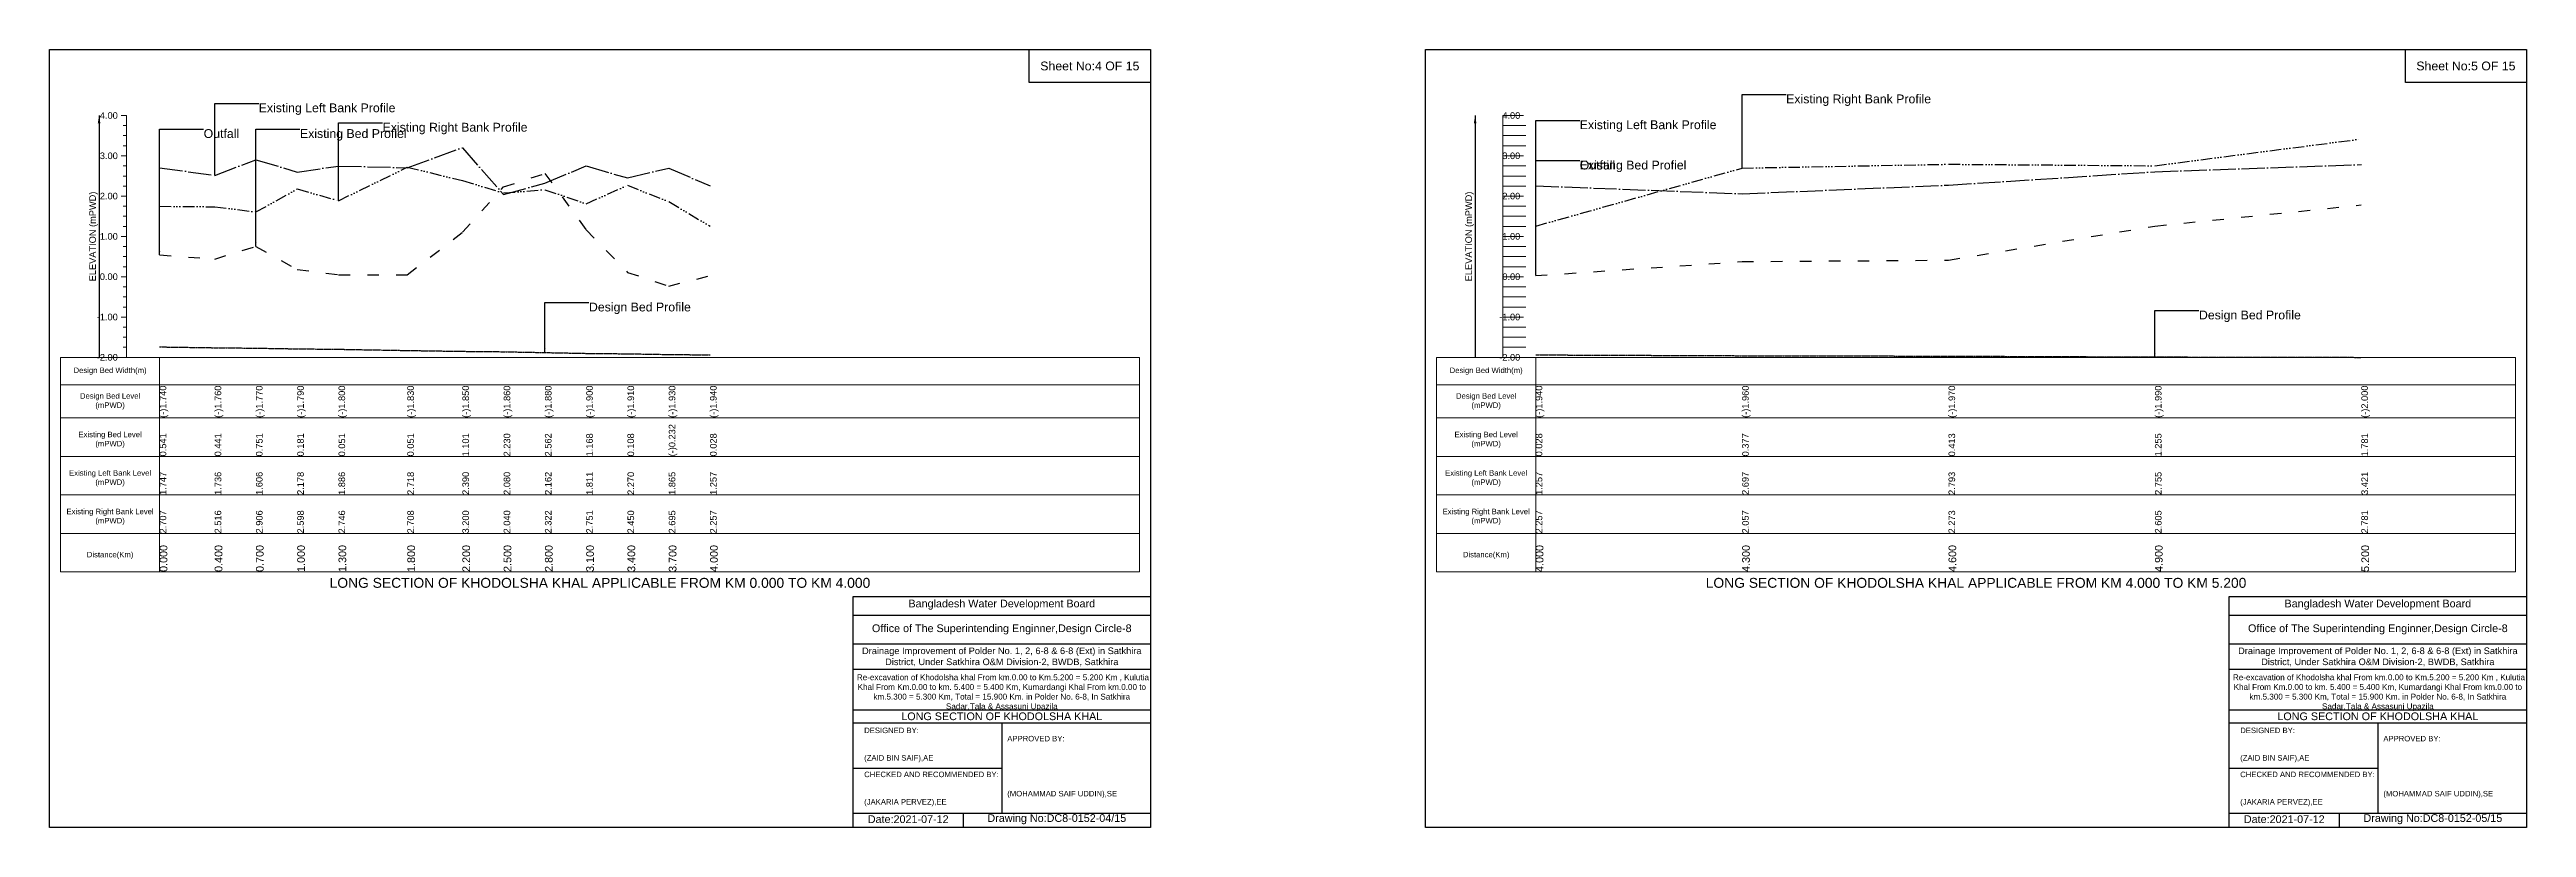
# Model space of a CAD drawing. Header units: inches. Extents: x 91000 to 568000, y -5656 to 0.
# Drawn here: x 130000 to 148000, y -5656 to 0 of the extents above; entities that cross this region are included whole.
import ezdxf

# ---------------------------------------------------------------- set-up
doc = ezdxf.new("R2010")
doc.units = ezdxf.units.IN
doc.header["$LTSCALE"] = 7
doc.header["$MEASUREMENT"] = 0
for name, pattern in [('ACAD_ISO03W100', [30, 12, -18]), ('ACAD_ISO04W100', [30, 24, -3, 0, -3]), ('ACAD_ISO14W100', [24, 12, -3, 0, -3, 0, -3, 0, -3]), ('CENTER', [2, 1.25, -0.25, 0.25, -0.25])]:
    doc.linetypes.add(name, pattern=pattern)
for name, color, linetype, lineweight in [('Design Bed Level Long Section', 7, 'CENTER', 25), ('Existing Bed Level for Long Section', 7, 'ACAD_ISO03W100', 25), ('Existing Left Bank of Long section', 7, 'ACAD_ISO04W100', 25), ('Existing Right Bank of Long Section', 7, 'ACAD_ISO14W100', 25), ('Long Section Border', 7, 'Continuous', 9), ('Long Section Labels', 7, 'Continuous', 9), ('Vscale for Long Section', 7, 'Continuous', 9)]:
    doc.layers.add(name, color=color, linetype=linetype, lineweight=lineweight)
doc.styles.get("Standard").update_dxf_attribs({"font": 'arial.ttf'})
doc.dimstyles.get("Standard").update_dxf_attribs({"dimtxt": 0.18, "dimasz": 0.18, "dimexe": 0.18, "dimexo": 0.0625, "dimgap": 0.09, "dimtad": 0, "dimtih": 1, "dimtoh": 1, "dimdec": 4, "dimzin": 0, "dimdsep": 46, "dimtxsty": 'Standard', "dimcen": 0.09, "dimadec": 0, "dimazin": 0, "dimtfac": 1, "dimtdec": 4, "dimtofl": 0, "dimtmove": 0, "dimatfit": 3, "dimfxl": 1, "dimtolj": 1, "dimtzin": 0, "dimarcsym": 0})

msp = doc.modelspace()

# ---------------------------------------------------------------- linework, layer by layer
for points in [[(130000, 0), (138000, 0), (138000, -5656), (130000, -5656)], [(137120, 0), (138000, 0), (138000, -240), (137120, -240)], [(140000, 0), (148000, 0), (148000, -5656), (140000, -5656)], [(147120, 0), (148000, 0), (148000, -240), (147120, -240)]]:
    msp.add_lwpolyline(points, close=True)
for points in [[(135840, -5656), (135840, -3976), (138000, -3976)], [(135840, -4112), (138000, -4112)], [(145840, -5656), (145840, -3976), (148000, -3976)], [(145840, -4112), (148000, -4112)], [(135840, -4320), (138000, -4320)], [(145840, -4320), (148000, -4320)], [(135840, -4504), (138000, -4504)], [(145840, -4504), (148000, -4504)], [(135840, -4800), (138000, -4800)], [(145840, -4800), (148000, -4800)], [(135840, -4896), (138000, -4896)], [(136920, -4896), (136920, -5552)], [(145840, -4896), (148000, -4896)], [(146920, -4896), (146920, -5552)], [(135840, -5224), (136920, -5224)], [(145840, -5224), (146920, -5224)], [(135840, -5552), (138000, -5552)], [(136640, -5552), (136640, -5656)], [(145840, -5552), (148000, -5552)], [(146640, -5552), (146640, -5656)]]:
    msp.add_lwpolyline(points)
at = {"layer": 'Design Bed Level Long Section'}
for points in [[(130800, -2162), (131200, -2168), (131500, -2171), (131800, -2176), (132100, -2179), (132600, -2188), (133000, -2194), (133300, -2197), (133600, -2203), (133900, -2209), (134200, -2212), (134500, -2217), (134800, -2220)], [(140800, -2220), (142300, -2226), (143800, -2229), (145300, -2235), (146800, -2238)]]:
    msp.add_lwpolyline(points, dxfattribs=at)
at = {"layer": 'Existing Bed Level for Long Section'}
for points in [[(130800, -1493), (131200, -1523), (131500, -1432), (131800, -1599), (132100, -1637), (132600, -1637), (133000, -1329), (133300, -999), (133600, -901), (133900, -1310), (134200, -1620), (134500, -1720), (134800, -1644)], [(140800, -1644), (142300, -1542), (143800, -1531), (145300, -1284), (146800, -1130)]]:
    msp.add_lwpolyline(points, dxfattribs=at)
at = {"layer": 'Existing Left Bank of Long section'}
for points in [[(130800, -859), (131200, -915), (131500, -801), (131800, -891), (132100, -847), (132600, -859), (133000, -714), (133300, -1054), (133600, -972), (133900, -846), (134200, -934), (134500, -862), (134800, -991)], [(140800, -991), (142300, -1049), (143800, -986), (145300, -889), (146800, -837)]]:
    msp.add_lwpolyline(points, dxfattribs=at)
at = {"layer": 'Existing Right Bank of Long Section'}
for points in [[(140800, -1284), (142300, -862), (143800, -834), (145300, -845), (146800, -650)], [(130800, -1140), (131200, -1143), (131500, -1181), (131800, -1014), (132100, -1099), (132600, -856), (133000, -952), (133300, -1043), (133600, -1019), (133900, -1121), (134200, -987), (134500, -1106), (134800, -1284)]]:
    msp.add_lwpolyline(points, dxfattribs=at)
at = {"layer": 'Long Section Border'}
for points in [[(130080, -2238), (137920, -2238), (137920, -3798), (130080, -3798)], [(140080, -2238), (147920, -2238), (147920, -3798), (140080, -3798)]]:
    msp.add_lwpolyline(points, close=True, dxfattribs=at)
for points in [[(130800, -2238), (130800, -3798)], [(140800, -2238), (140800, -3798)], [(130080, -2438), (137920, -2438)], [(140080, -2438), (147920, -2438)], [(130080, -2678), (137920, -2678)], [(140080, -2678), (147920, -2678)], [(130080, -2958), (137920, -2958)], [(140080, -2958), (147920, -2958)], [(130080, -3238), (137920, -3238)], [(140080, -3238), (147920, -3238)], [(130080, -3518), (137920, -3518)], [(140080, -3518), (147920, -3518)]]:
    msp.add_lwpolyline(points, dxfattribs=at)
at = {"layer": 'Vscale for Long Section'}
for points in [[(130560, -480), (130520, -480)], [(130560, -2238), (130560, -1945), (130560, -1652), (130560, -1359), (130560, -1066), (130560, -773), (130560, -480)], [(140560, -2238), (140560, -1945), (140560, -1652), (140560, -1359), (140560, -1066), (140560, -773), (140560, -480)], [(140560, -480), (140712, -480)], [(130560, -553), (130536, -553)], [(130560, -626), (130536, -626)], [(130560, -700), (130536, -700)], [(140560, -553), (140728, -553)], [(140560, -626), (140728, -626)], [(140560, -700), (140728, -700)], [(130560, -773), (130520, -773)], [(130560, -846), (130536, -846)], [(140560, -773), (140712, -773)], [(140560, -846), (140728, -846)], [(130560, -1066), (130520, -1066)], [(130560, -920), (130536, -920)], [(130560, -993), (130536, -993)], [(140560, -920), (140728, -920)], [(140560, -993), (140728, -993)], [(140560, -1066), (140712, -1066)], [(130560, -1139), (130536, -1139)], [(130560, -1212), (130536, -1212)], [(140560, -1139), (140728, -1139)], [(140560, -1212), (140728, -1212)], [(130560, -1359), (130520, -1359)], [(130560, -1286), (130536, -1286)], [(130560, -1432), (130536, -1432)], [(140560, -1286), (140728, -1286)], [(140560, -1359), (140712, -1359)], [(140560, -1432), (140728, -1432)], [(130560, -1506), (130536, -1506)], [(130560, -1579), (130536, -1579)], [(140560, -1506), (140728, -1506)], [(140560, -1579), (140728, -1579)], [(130560, -1652), (130520, -1652)], [(130560, -1725), (130536, -1725)], [(130560, -1798), (130536, -1798)], [(140560, -1652), (140712, -1652)], [(140560, -1725), (140728, -1725)], [(140560, -1798), (140728, -1798)], [(130560, -1945), (130520, -1945)], [(130560, -1872), (130536, -1872)], [(140560, -1872), (140728, -1872)], [(140560, -1945), (140712, -1945)], [(130560, -2018), (130536, -2018)], [(130560, -2092), (130536, -2092)], [(140560, -2018), (140728, -2018)], [(140560, -2092), (140728, -2092)], [(130560, -2238), (130520, -2238)], [(130560, -2165), (130536, -2165)], [(140560, -2165), (140728, -2165)], [(140560, -2238), (140712, -2238)]]:
    msp.add_lwpolyline(points, dxfattribs=at)

# ---------------------------------------------------------------- texts
at = {"attachment_point": 5}
for s, insert, char_height in [('Sheet No:4 OF 15', (137560, -120), 64), ('Sheet No:5 OF 15', (147560, -120), 64), ('Bangladesh Water Development Board', (136920, -4036), 56), ('Bangladesh Water Development Board', (146920, -4036), 56), ('Office of The Superintending Enginner,Design Circle-8', (136920, -4216), 56), ('Office of The Superintending Enginner,Design Circle-8', (146920, -4216), 56)]:
    msp.add_mtext(s, dxfattribs=dict(at, insert=insert, char_height=char_height))
for s, insert, char_height, width, attachment_point in [('Drainage Improvement of Polder No. 1, 2, 6-8 & 6-8 (Ext) in Satkhira District, Under Satkhira O&M Division-2, BWDB, Satkhira', (136920, -4416), 48, 2240, 5), ('Drainage Improvement of Polder No. 1, 2, 6-8 & 6-8 (Ext) in Satkhira District, Under Satkhira O&M Division-2, BWDB, Satkhira', (146920, -4416), 48, 2240, 5), (' Re-excavation of Khodolsha khal From km.0.00 to Km.5.200 = 5.200 Km , Kulutia Khal From Km.0.00 to km. 5.400 = 5.400 Km, Kumardangi Khal From km.0.00 to km.5.300 = 5.300 Km, Total = 15.900 Km. in Polder No. 6-8, In Satkhira Sadar,Tala & Assasuni Upazila', (136920, -4676), 42.152, 2160, 5), (' Re-excavation of Khodolsha khal From km.0.00 to Km.5.200 = 5.200 Km , Kulutia Khal From Km.0.00 to km. 5.400 = 5.400 Km, Kumardangi Khal From km.0.00 to km.5.300 = 5.300 Km, Total = 15.900 Km. in Polder No. 6-8, In Satkhira Sadar,Tala & Assasuni Upazila', (146920, -4676), 42.152, 2160, 5), ('LONG SECTION OF KHODOLSHA KHAL', (136920, -4848), 56, 2240, 5), ('LONG SECTION OF KHODOLSHA KHAL', (146920, -4848), 56, 2240, 5), ('DESIGNED BY:^J^J^J(ZAID BIN SAIF),AE', (135920, -5056), 40, 1120, 4), ('APPROVED BY:^J^J^J^J^J^J(MOHAMMAD SAIF UDDIN),SE', (136960, -5216), 40, 1120, 4), ('DESIGNED BY:^J^J^J(ZAID BIN SAIF),AE', (145920, -5056), 40, 1120, 4), ('APPROVED BY:^J^J^J^J^J^J(MOHAMMAD SAIF UDDIN),SE', (146960, -5216), 40, 1120, 4), ('CHECKED AND RECOMMENDED BY:^J^J^J(JAKARIA PERVEZ),EE', (135920, -5376), 40, 1120, 4), ('CHECKED AND RECOMMENDED BY:^J^J^J(JAKARIA PERVEZ),EE', (145920, -5376), 40, 1120, 4), ('Date:2021-07-12', (136240, -5596), 56, 1120, 5), ('Drawing No:DC8-0152-04/15', (137320, -5596), 56, 1760, 5), ('Date:2021-07-12', (146240, -5596), 56, 1120, 5), ('Drawing No:DC8-0152-05/15', (147320, -5596), 56, 1760, 5)]:
    msp.add_mtext(s, dxfattribs=dict(insert=insert, char_height=char_height, width=width, attachment_point=attachment_point))
at = {"layer": 'Long Section Border', "attachment_point": 5}
for s, insert, char_height in [('Design Bed Width(m)', (130440, -2338), 40), ('Design Bed Width(m)', (140440, -2338), 40), ('Design Bed Level^J(mPWD)', (130440, -2558), 40), ('Design Bed Level^J(mPWD)', (140440, -2558), 40), ('Existing Bed Level^J(mPWD)', (130440, -2838), 40), ('Existing Bed Level^J(mPWD)', (140440, -2838), 40), ('Existing Left Bank Level^J(mPWD)', (130440, -3118), 40), ('Existing Left Bank Level^J(mPWD)', (140440, -3118), 40), ('Existing Right Bank Level^J(mPWD)', (130440, -3398), 40), ('Existing Right Bank Level^J(mPWD)', (140440, -3398), 40), ('Distance(Km)', (130440, -3678), 40), ('Distance(Km)', (140440, -3678), 40), ('LONG SECTION OF KHODOLSHA KHAL APPLICABLE FROM KM 0.000 TO KM 4.000', (134000, -3878), 72), ('LONG SECTION OF KHODOLSHA KHAL APPLICABLE FROM KM 4.000 TO KM 5.200', (144000, -3878), 72)]:
    msp.add_mtext(s, dxfattribs=dict(at, insert=insert, char_height=char_height))
at = {"layer": 'Long Section Labels', "char_height": 64, "attachment_point": 1}
for s, insert in [('Existing Right Bank Profile', (142620, -327)), ('Existing Left Bank Profile', (131520, -392)), ('Existing Right Bank Profile', (132420, -533)), ('Existing Left Bank Profile', (141120, -515)), ('Outfall', (131120, -579)), ('Existing Bed Profiel', (131820, -579)), ('Outfall', (141120, -808)), ('Existing Bed Profiel', (141120, -808)), ('Design Bed Profile', (133920, -1840)), ('Design Bed Profile', (145620, -1898))]:
    msp.add_mtext(s, dxfattribs=dict(at, insert=insert))
at = {"layer": 'Vscale for Long Section', "char_height": 48, "attachment_point": 6}
for s, insert in [('4.00', (130496, -480)), ('4.00', (140688, -480)), ('3.00', (130496, -773)), ('3.00', (140688, -773)), ('2.00', (130496, -1066)), ('2.00', (140688, -1066)), ('1.00', (130496, -1359)), ('1.00', (140688, -1359)), ('0.00', (130496, -1652)), ('0.00', (140688, -1652)), ('-1.00', (130496, -1945)), ('-1.00', (140688, -1945)), ('-2.00', (130496, -2238)), ('-2.00', (140688, -2238))]:
    msp.add_mtext(s, dxfattribs=dict(at, insert=insert))
at = {"layer": 'Vscale for Long Section', "rotation": 90}
for s, insert, char_height, attachment_point in [('ELEVATION (mPWD)', (130320, -1359), 48, 5), ('ELEVATION (mPWD)', (140320, -1359), 48, 5), ('(-)1.740', (130800, -2678), 48, 1), ('(-)1.760', (131200, -2678), 48, 1), ('(-)1.770', (131500, -2678), 48, 1), ('(-)1.790', (131800, -2678), 48, 1), ('(-)1.800', (132100, -2678), 48, 1), ('(-)1.830', (132600, -2678), 48, 1), ('(-)1.850', (133000, -2678), 48, 1), ('(-)1.860', (133300, -2678), 48, 1), ('(-)1.880', (133600, -2678), 48, 1), ('(-)1.900', (133900, -2678), 48, 1), ('(-)1.910', (134200, -2678), 48, 1), ('(-)1.930', (134500, -2678), 48, 1), ('(-)1.940', (134800, -2678), 48, 1), ('(-)1.940', (140800, -2678), 48, 1), ('(-)1.960', (142300, -2678), 48, 1), ('(-)1.970', (143800, -2678), 48, 1), ('(-)1.990', (145300, -2678), 48, 1), ('(-)2.000', (146800, -2678), 48, 1), ('0.541', (130800, -2958), 48, 1), ('0.441', (131200, -2958), 48, 1), ('0.751', (131500, -2958), 48, 1), ('0.181', (131800, -2958), 48, 1), ('0.051', (132100, -2958), 48, 1), ('0.051', (132600, -2958), 48, 1), ('1.101', (133000, -2958), 48, 1), ('2.230', (133300, -2958), 48, 1), ('2.562', (133600, -2958), 48, 1), ('1.168', (133900, -2958), 48, 1), ('0.108', (134200, -2958), 48, 1), ('(-)0.232', (134500, -2958), 48, 1), ('0.028', (134800, -2958), 48, 1), ('0.028', (140800, -2958), 48, 1), ('0.377', (142300, -2958), 48, 1), ('0.413', (143800, -2958), 48, 1), ('1.255', (145300, -2958), 48, 1), ('1.781', (146800, -2958), 48, 1), ('1.747', (130800, -3238), 48, 1), ('1.736', (131200, -3238), 48, 1), ('1.606', (131500, -3238), 48, 1), ('2.178', (131800, -3238), 48, 1), ('1.886', (132100, -3238), 48, 1), ('2.718', (132600, -3238), 48, 1), ('2.390', (133000, -3238), 48, 1), ('2.080', (133300, -3238), 48, 1), ('2.162', (133600, -3238), 48, 1), ('1.811', (133900, -3238), 48, 1), ('2.270', (134200, -3238), 48, 1), ('1.865', (134500, -3238), 48, 1), ('1.257', (134800, -3238), 48, 1), ('1.257', (140800, -3238), 48, 1), ('2.697', (142300, -3238), 48, 1), ('2.793', (143800, -3238), 48, 1), ('2.755', (145300, -3238), 48, 1), ('3.421', (146800, -3238), 48, 1), ('2.707', (130800, -3518), 48, 1), ('2.516', (131200, -3518), 48, 1), ('2.906', (131500, -3518), 48, 1), ('2.598', (131800, -3518), 48, 1), ('2.746', (132100, -3518), 48, 1), ('2.708', (132600, -3518), 48, 1), ('3.200', (133000, -3518), 48, 1), ('2.040', (133300, -3518), 48, 1), ('2.322', (133600, -3518), 48, 1), ('2.751', (133900, -3518), 48, 1), ('2.450', (134200, -3518), 48, 1), ('2.695', (134500, -3518), 48, 1), ('2.257', (134800, -3518), 48, 1), ('2.257', (140800, -3518), 48, 1), ('2.057', (142300, -3518), 48, 1), ('2.273', (143800, -3518), 48, 1), ('2.605', (145300, -3518), 48, 1), ('2.781', (146800, -3518), 48, 1), ('0.000', (130800, -3798), 56, 1), ('0.400', (131200, -3798), 56, 1), ('0.700', (131500, -3798), 56, 1), ('1.000', (131800, -3798), 56, 1), ('1.300', (132100, -3798), 56, 1), ('1.800', (132600, -3798), 56, 1), ('2.200', (133000, -3798), 56, 1), ('2.500', (133300, -3798), 56, 1), ('2.800', (133600, -3798), 56, 1), ('3.100', (133900, -3798), 56, 1), ('3.400', (134200, -3798), 56, 1), ('3.700', (134500, -3798), 56, 1), ('4.000', (134800, -3798), 56, 1), ('4.000', (140800, -3798), 56, 1), ('4.300', (142300, -3798), 56, 1), ('4.600', (143800, -3798), 56, 1), ('4.900', (145300, -3798), 56, 1), ('5.200', (146800, -3798), 56, 1)]:
    msp.add_mtext(s, dxfattribs=dict(at, insert=insert, char_height=char_height, attachment_point=attachment_point))

# ---------------------------------------------------------------- leaders
at = {"layer": 'Long Section Labels', "annotation_type": 0, "has_hookline": 1, "hookline_direction": 0}
for points, text_width in [([(142300, -862), (142300, -327), (142620, -327)], 1043), ([(131200, -915), (131200, -392), (131520, -392)], 983), ([(132100, -1099), (132100, -533), (132420, -533)], 1043), ([(140800, -991), (140800, -515), (141120, -515)], 983), ([(130800, -1493), (130800, -579), (131120, -579)], 248), ([(131500, -1432), (131500, -579), (131820, -579)], 762), ([(140800, -1644), (140800, -808), (141120, -808)], 762), ([(140800, -1644), (140800, -808), (141120, -808)], 248), ([(133600, -2203), (133600, -1840), (133920, -1840)], 730), ([(145300, -2235), (145300, -1898), (145620, -1898)], 730)]:
    msp.add_leader(points, dimstyle='Standard', override={"dimasz": 28.8}, dxfattribs=dict(at, text_width=text_width))
at = {"layer": 'Vscale for Long Section'}
for points in [[(130360, -480), (130360, -2238)], [(140360, -480), (140360, -2238)]]:
    msp.add_leader(points, dimstyle='Standard', override={"dimasz": 57.6}, dxfattribs=at)

doc.saveas('drawing.dxf')
